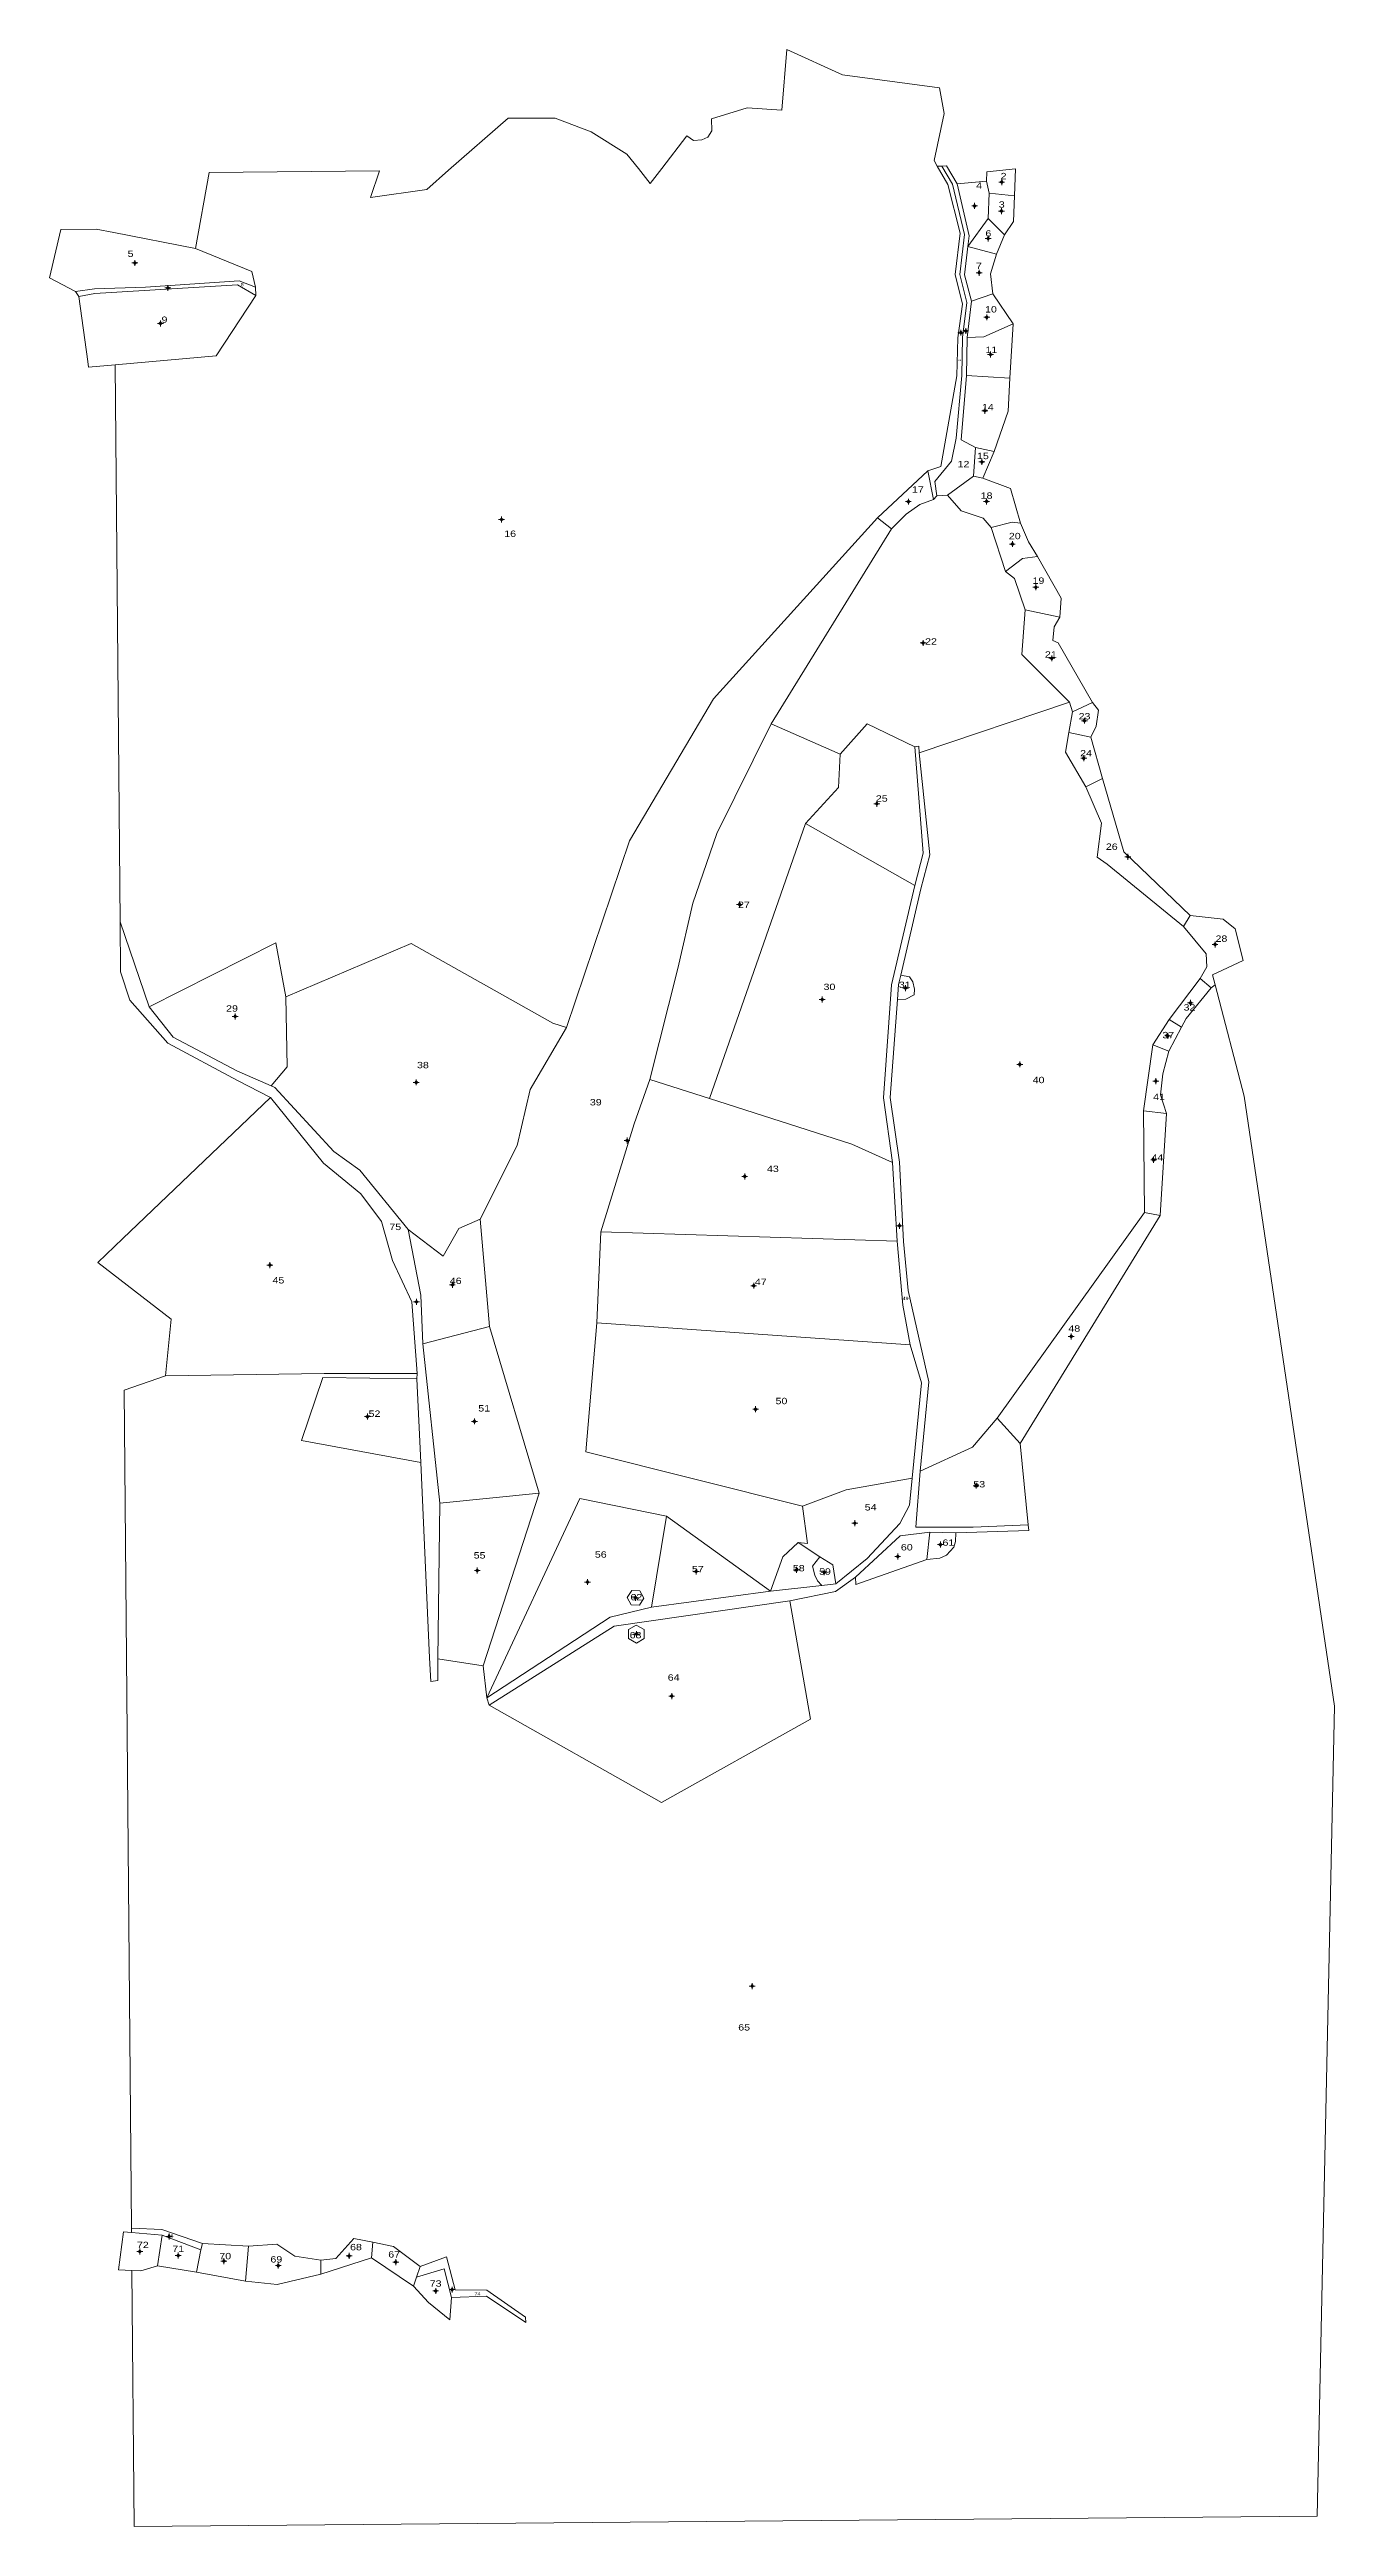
# Model space of a CAD drawing. Header units: metres. Extents: x 551550 to 552095, y 1836500 to 1837552.
import ezdxf

# ---------------------------------------------------------------- set-up
doc = ezdxf.new("R2010")
doc.units = ezdxf.units.M
doc.header["$LTSCALE"] = 1.1
doc.layers.add('10', color=7, linetype='Continuous', lineweight=13)
doc.layers.add('11', color=7, linetype='Continuous', lineweight=13)
doc.layers.add('15', color=7, linetype='Continuous')

msp = doc.modelspace()

# ---------------------------------------------------------------- hatches: boundary and pattern name
at = {"layer": '11'}
for points in [[(551954.12, 1837496.141, 1), (551953.82, 1837496.141, 1)], [(551942.638, 1837486.023, 1), (551942.338, 1837486.023, 1)], [(551953.992, 1837483.818, 1), (551953.692, 1837483.818, 1)], [(551948.36, 1837472.177, 1), (551948.06, 1837472.177, 1)], [(551586.131, 1837461.798, 1), (551585.831, 1837461.798, 1)], [(551944.546, 1837457.618, 1), (551944.246, 1837457.618, 1)], [(551600.164, 1837451.162, 1), (551599.864, 1837451.162, 1)], [(551596.983, 1837436.101, 1), (551596.683, 1837436.101, 1)], [(551947.775, 1837438.696, 1), (551947.475, 1837438.696, 1)], [(551936.772, 1837432.16, 1), (551936.472, 1837432.16, 1)], [(551938.819, 1837432.9, 1), (551938.519, 1837432.9, 1)], [(551949.388, 1837422.913, 1), (551949.088, 1837422.913, 1)], [(551946.97, 1837398.988, 1), (551946.67, 1837398.988, 1)], [(551945.691, 1837377.284, 1), (551945.391, 1837377.284, 1)], [(551741.803, 1837352.817, 1), (551741.503, 1837352.817, 1)], [(551914.488, 1837360.397, 1), (551914.188, 1837360.397, 1)], [(551947.694, 1837360.485, 1), (551947.394, 1837360.485, 1)], [(551958.644, 1837342.394, 1), (551958.344, 1837342.394, 1)], [(551968.619, 1837324.059, 1), (551968.319, 1837324.059, 1)], [(551920.746, 1837300.373, 1), (551920.446, 1837300.373, 1)], [(551975.367, 1837293.835, 1), (551975.067, 1837293.835, 1)], [(551989.243, 1837267.34, 1), (551988.943, 1837267.34, 1)], [(551988.962, 1837251.38, 1), (551988.662, 1837251.38, 1)], [(551901.115, 1837232.055, 1), (551900.815, 1837232.055, 1)], [(552007.67, 1837209.54, 1), (552007.37, 1837209.54, 1)], [(551842.798, 1837189.272, 1), (551842.498, 1837189.272, 1)], [(552044.695, 1837172.282, 1), (552044.395, 1837172.282, 1)], [(551913.327, 1837153.754, 1), (551913.027, 1837153.754, 1)], [(551628.699, 1837141.691, 1), (551628.399, 1837141.691, 1)], [(551877.913, 1837148.899, 1), (551877.613, 1837148.899, 1)], [(552034.2, 1837147.475, 1), (552033.9, 1837147.475, 1)], [(552024.592, 1837133.403, 1), (552024.292, 1837133.403, 1)], [(551961.797, 1837121.359, 1), (551961.497, 1837121.359, 1)], [(551705.571, 1837113.705, 1), (551705.271, 1837113.705, 1)], [(552019.548, 1837114.225, 1), (552019.248, 1837114.225, 1)], [(551795.045, 1837089.008, 1), (551794.745, 1837089.008, 1)], [(552018.631, 1837080.744, 1), (552018.331, 1837080.744, 1)], [(551845.002, 1837073.739, 1), (551844.702, 1837073.739, 1)], [(551910.681, 1837052.795, 1), (551910.381, 1837052.795, 1)], [(551643.455, 1837036.063, 1), (551643.155, 1837036.063, 1)], [(551720.911, 1837027.7, 1), (551720.611, 1837027.7, 1)], [(551848.824, 1837027.334, 1), (551848.524, 1837027.334, 1)], [(551705.663, 1837020.48, 1), (551705.363, 1837020.48, 1)], [(551983.649, 1837005.761, 1), (551983.349, 1837005.761, 1)], [(551849.657, 1836974.853, 1), (551849.357, 1836974.853, 1)], [(551684.849, 1836971.734, 1), (551684.549, 1836971.734, 1)], [(551730.276, 1836969.677, 1), (551729.976, 1836969.677, 1)], [(551943.219, 1836942.365, 1), (551942.919, 1836942.365, 1)], [(551891.768, 1836926.435, 1), (551891.468, 1836926.435, 1)], [(551909.958, 1836912.286, 1), (551909.658, 1836912.286, 1)], [(551928.092, 1836917.34, 1), (551927.792, 1836917.34, 1)], [(551731.5, 1836906.331, 1), (551731.2, 1836906.331, 1)], [(551778.272, 1836901.427, 1), (551777.972, 1836901.427, 1)], [(551824.39, 1836905.903, 1), (551824.09, 1836905.903, 1)], [(551867.039, 1836906.593, 1), (551866.739, 1836906.593, 1)], [(551878.771, 1836905.562, 1), (551878.471, 1836905.562, 1)], [(551798.672, 1836894.745, 1), (551798.372, 1836894.745, 1)], [(551799.015, 1836879.33, 1), (551798.715, 1836879.33, 1)], [(551814.034, 1836852.979, 1), (551813.734, 1836852.979, 1)], [(551848.187, 1836729.796, 1), (551847.887, 1836729.796, 1)], [(551588.188, 1836617.042, 1), (551587.888, 1836617.042, 1)], [(551600.689, 1836623.382, 1), (551600.389, 1836623.382, 1)], [(551604.531, 1836615.337, 1), (551604.231, 1836615.337, 1)], [(551677.046, 1836615.17, 1), (551676.746, 1836615.17, 1)], [(551623.93, 1836612.973, 1), (551623.63, 1836612.973, 1)], [(551647.007, 1836611.046, 1), (551646.707, 1836611.046, 1)], [(551696.892, 1836612.552, 1), (551696.592, 1836612.552, 1)], [(551713.837, 1836600.272, 1), (551713.537, 1836600.272, 1)], [(551720.829, 1836600.84, 1), (551720.529, 1836600.84, 1)]]:
    msp.add_hatch(color=256, dxfattribs=at).paths.add_polyline_path(points)

# ---------------------------------------------------------------- linework, layer by layer
at = {"layer": '10'}
for p, q in [((551935, 1837495.4), (551947.56, 1837496.49)), ((551947.56, 1837496.49), (551948.58, 1837491.44)), ((551948.19, 1837480.62), (551948.58, 1837491.44)), ((551948.58, 1837491.44), (551959.37, 1837490.34)), ((551939.64, 1837468.85), (551948.19, 1837480.62)), ((551948.19, 1837480.62), (551955.2, 1837473.73)), ((551939.64, 1837468.85), (551951.82, 1837465.5)), ((551951.82, 1837465.5), (551955.2, 1837473.73)), ((551560.76, 1837449.64), (551562.22, 1837447.54)), ((551637.14, 1837451.57), (551637.37, 1837448.02)), ((551941.09, 1837445.62), (551950.18, 1837448.64)), ((551950.18, 1837448.64), (551958.78, 1837435.98)), ((551939.33, 1837430.11), (551941.09, 1837445.62)), ((551957.42, 1837412.88), (551958.78, 1837435.98)), ((551938.98, 1837413.99), (551939.33, 1837430.11)), ((551577.59, 1837418.51), (551579.66, 1837181.83)), ((551938.98, 1837413.99), (551957.42, 1837412.88)), ((551942, 1837371.17), (551942.89, 1837383.37)), ((551942.89, 1837383.37), (551950.7, 1837381.64)), ((551901.2, 1837353.59), (551922.62, 1837373.44)), ((551922.62, 1837373.44), (551925.03, 1837361.34)), ((551945.99, 1837370.4), (551950.7, 1837381.64)), ((551925.03, 1837361.34), (551926.4, 1837362.8)), ((551926.4, 1837362.8), (551930.96, 1837363.22)), ((551930.96, 1837363.22), (551942, 1837371.17)), ((551942, 1837371.17), (551945.99, 1837370.4)), ((551901.2, 1837353.59), (551907.23, 1837348.79)), ((551856.11, 1837266.05), (551907.23, 1837348.79)), ((551949.56, 1837349.35), (551955.54, 1837330.75)), ((551963.92, 1837314.47), (551978.58, 1837311.28)), ((551918.92, 1837253.68), (551982.74, 1837275.23)), ((551982.52, 1837262.34), (551984.05, 1837271.14)), ((551982.74, 1837275.23), (551984.05, 1837271.14)), ((551984.05, 1837271.14), (551992.51, 1837275.11)), ((551856.11, 1837266.05), (551885.37, 1837253.12)), ((551982.52, 1837262.34), (551991.8, 1837260.28)), ((551991.8, 1837260.28), (551996.83, 1837242.83)), ((551989.72, 1837239.25), (551996.83, 1837242.83)), ((551829.85, 1837106.85), (551870.63, 1837223.68)), ((551870.63, 1837223.68), (551917.06, 1837197.34)), ((552031.08, 1837179.85), (552034.04, 1837184.53)), ((551579.66, 1837181.83), (551591.98, 1837145.77)), ((552025.09, 1837140.34), (552038.24, 1837157.78)), ((552038.24, 1837157.78), (552042.91, 1837153.87)), ((552042.91, 1837153.87), (552044.57, 1837155.1)), ((552018.07, 1837129.66), (552025.09, 1837140.34)), ((552024.93, 1837127.01), (552030.25, 1837137.1)), ((552025.09, 1837140.34), (552030.25, 1837137.1)), ((552014.14, 1837101.58), (552018.07, 1837129.66)), ((552018.07, 1837129.66), (552024.93, 1837127.01)), ((551804.61, 1837114.94), (551829.85, 1837106.85)), ((552014.14, 1837101.58), (552023.88, 1837100.51)), ((552014.14, 1837101.58), (552014.52, 1837058.38)), ((552021.21, 1837057.18), (552023.88, 1837100.51)), ((551907.65, 1837079.67), (551909.54, 1837046.31)), ((551952.02, 1836971.08), (552014.52, 1837058.38)), ((551961.84, 1836960.3), (552021.21, 1837057.18)), ((552014.52, 1837058.38), (552021.21, 1837057.18)), ((551732.62, 1837055.62), (551736.59, 1837010.03)), ((551782.15, 1837011.49), (551783.77, 1837050.24)), ((551783.77, 1837050.24), (551909.54, 1837046.31)), ((551708.29, 1837002.69), (551736.59, 1837010.03)), ((551736.59, 1837010.03), (551757.56, 1836939.25)), ((551782.15, 1837011.49), (551915.1, 1837002.22)), ((551708.29, 1837002.69), (551715.5, 1836934.94)), ((551705.65, 1836987.82), (551705.83, 1836990.08)), ((551705.65, 1836987.82), (551707.35, 1836952.23)), ((551952.02, 1836971.08), (551961.84, 1836960.3)), ((551961.84, 1836960.3), (551965.16, 1836925.77)), ((551714.65, 1836868.81), (551715.5, 1836934.94)), ((551715.5, 1836934.94), (551757.56, 1836939.25)), ((551733.77, 1836865.78), (551757.56, 1836939.25)), ((551805.29, 1836890.7), (551811.61, 1836929.43)), ((551811.61, 1836929.43), (551855.82, 1836897.58)), ((551922.12, 1836911.01), (551923.44, 1836922.68)), ((551923.44, 1836922.68), (551934.43, 1836922.33)), ((551867.5, 1836918.24), (551876.73, 1836912.1)), ((551855.82, 1836897.58), (551877.65, 1836899.97)), ((551877.65, 1836899.97), (551883.53, 1836900.61)), ((551805.29, 1836890.7), (551855.82, 1836897.58)), ((551714.65, 1836868.81), (551733.77, 1836865.78)), ((551733.77, 1836865.78), (551735.36, 1836852.2)), ((551735.36, 1836852.2), (551736.39, 1836849.12)), ((551584.5, 1836626.99), (551584.52, 1836625.11)), ((551584.52, 1836625.11), (551597.51, 1836623.99)), ((551595.57, 1836610.88), (551597.51, 1836623.99)), ((551597.51, 1836623.99), (551613.98, 1836617.7)), ((551612.15, 1836608.21), (551613.98, 1836617.7)), ((551613.98, 1836617.7), (551614.65, 1836620.46)), ((551614.65, 1836620.46), (551634.28, 1836619.31)), ((551632.95, 1836604.38), (551634.28, 1836619.31)), ((551686.44, 1836614.33), (551686.99, 1836621.04)), ((551595.57, 1836610.88), (551612.15, 1836608.21)), ((551612.15, 1836608.21), (551632.95, 1836604.38)), ((551664.85, 1836607.41), (551686.44, 1836614.33)), ((551664.85, 1836607.41), (551664.92, 1836613.41)), ((551686.44, 1836614.33), (551704.28, 1836602.38)), ((551704.28, 1836602.38), (551705.58, 1836606.07)), ((551705.58, 1836606.07), (551707.1, 1836610.62))]:
    msp.add_line(p, q, dxfattribs=at)
for points in [[(551611.72, 1837467.99), (551617.51, 1837500.27), (551689.76, 1837500.9), (551686, 1837489.64), (551709.88, 1837492.97), (551719.18, 1837501.15), (551744.43, 1837523.33), (551764.33, 1837523.35), (551779.69, 1837517.44), (551794.86, 1837508.03), (551799.76, 1837501.86), (551804.76, 1837495.54), (551809.69, 1837501.94), (551820.32, 1837515.76), (551823.19, 1837513.79), (551826.6, 1837514.06), (551829.25, 1837515.3), (551830.94, 1837517.99), (551830.7, 1837523.04), (551845.89, 1837527.71), (551860.57, 1837526.76), (551862.77, 1837552.46), (551886.38, 1837541.69), (551927.57, 1837536.21), (551929.56, 1837525.31), (551925.29, 1837505.3), (551926.6, 1837502.97), (551928.57, 1837502.98)], [(551926.6, 1837502.97), (551931.03, 1837495.07), (551936.32, 1837474.49), (551934.18, 1837456.91), (551937.3, 1837444.36), (551935.35, 1837430), (551934.99, 1837413.88), (551928.06, 1837375.38), (551922.62, 1837373.44)], [(551928.57, 1837502.98), (551933.02, 1837495.23), (551938.22, 1837473.91), (551936.17, 1837456.84), (551939.19, 1837444.99), (551937.34, 1837430.06), (551936.98, 1837413.96), (551934.65, 1837387.37), (551932.59, 1837377.57), (551925.63, 1837368.94), (551926.4, 1837362.8)], [(551928.57, 1837502.98), (551930.55, 1837503), (551935, 1837495.4)], [(551947.56, 1837496.49), (551947.72, 1837500.56), (551959.86, 1837501.8), (551959.37, 1837490.34)], [(551935, 1837495.4), (551940.13, 1837473.33), (551939.64, 1837468.85)], [(551955.2, 1837473.73), (551958.91, 1837479.44), (551959.37, 1837490.34)], [(551560.76, 1837449.64), (551549.76, 1837455.41), (551554.51, 1837475.96), (551569.49, 1837476.13), (551577.1, 1837474.67), (551611.72, 1837467.99)], [(551611.72, 1837467.99), (551635.58, 1837458.21), (551637.14, 1837451.57)], [(551939.64, 1837468.85), (551938.17, 1837456.76), (551941.09, 1837445.62)], [(551950.18, 1837448.64), (551949.19, 1837457.17), (551951.82, 1837465.5)], [(551560.76, 1837449.64), (551568.89, 1837450.81), (551590.48, 1837451.53), (551630.27, 1837454.15), (551637.14, 1837451.57)], [(551562.22, 1837447.54), (551568.92, 1837448.89), (551629.49, 1837452.53), (551637.37, 1837448.02)], [(551562.22, 1837447.54), (551565.98, 1837419.96), (551566.31, 1837417.49), (551577.59, 1837418.51)], [(551577.59, 1837418.51), (551620.51, 1837422.37), (551637.37, 1837448.02)], [(551939.33, 1837430.11), (551946.37, 1837430.35), (551958.78, 1837435.98)], [(551938.98, 1837413.99), (551936.73, 1837386.59), (551942.89, 1837383.37)], [(551950.7, 1837381.64), (551956.76, 1837398.79), (551957.42, 1837412.88)], [(551930.96, 1837363.22), (551936.79, 1837356.55), (551946.07, 1837353.33), (551949.56, 1837349.35)], [(551945.99, 1837370.4), (551957.77, 1837366.05), (551962.01, 1837351.23)], [(551769.19, 1837136.99), (551795.96, 1837216.3), (551831.63, 1837276.59), (551901.2, 1837353.59)], [(551907.23, 1837348.79), (551913.38, 1837355.05), (551919.19, 1837359.14), (551925.03, 1837361.34)], [(551949.56, 1837349.35), (551958.39, 1837351.64), (551962.01, 1837351.23)], [(551962.01, 1837351.23), (551965.28, 1837343.31), (551969.11, 1837337.1)], [(551955.54, 1837330.75), (551962.73, 1837336.21), (551969.11, 1837337.1)], [(551955.54, 1837330.75), (551959.35, 1837327.8), (551963.92, 1837314.47)], [(551978.58, 1837311.28), (551979.18, 1837319.37), (551969.11, 1837337.1)], [(551963.92, 1837314.47), (551962.54, 1837295.47), (551982.74, 1837275.23)], [(551978.58, 1837311.28), (551976.26, 1837307.22), (551975.67, 1837301.37), (551978, 1837300.42), (551992.51, 1837275.11)], [(551992.51, 1837275.11), (551995, 1837271.76), (551994.1, 1837265.09), (551991.8, 1837260.28)], [(551804.61, 1837114.94), (551816.43, 1837162.12), (551822.86, 1837189.78), (551833.08, 1837219.39), (551856.11, 1837266.05)], [(551885.37, 1837253.12), (551896.92, 1837265.97), (551917.07, 1837256.2)], [(551982.52, 1837262.34), (551981.11, 1837253.97), (551989.72, 1837239.25)], [(551870.63, 1837223.68), (551884.7, 1837238.9), (551885.37, 1837253.12)], [(551911.11, 1837159.21), (551919.66, 1837195.91), (551923.43, 1837210.34), (551918.92, 1837253.68)], [(551917.06, 1837197.34), (551920.63, 1837211.06), (551917.07, 1837256.2)], [(551917.07, 1837256.2), (551918.73, 1837256.47), (551918.92, 1837253.68)], [(551989.72, 1837239.25), (551996.28, 1837223.87), (551994.43, 1837209.31), (551998.69, 1837206.41), (552031.08, 1837179.85)], [(551996.83, 1837242.83), (552005.85, 1837211.6), (552034.04, 1837184.53)], [(551907.65, 1837079.67), (551903.84, 1837107.18), (551907.23, 1837155.19), (551917.06, 1837197.34)], [(552034.04, 1837184.53), (552047.96, 1837183.07), (552053.13, 1837178.95), (552056.45, 1837165.46), (552043.46, 1837159.34), (552044.57, 1837155.1)], [(551579.66, 1837181.83), (551579.84, 1837160.61), (551583.78, 1837148.64), (551600.01, 1837130.32), (551629.57, 1837114.55), (551643.61, 1837107.33)], [(551591.98, 1837145.77), (551645.75, 1837173), (551650.11, 1837150.01)], [(551650.11, 1837150.01), (551703.33, 1837172.75), (551763.47, 1837138.8), (551769.19, 1837136.99)], [(552031.08, 1837179.85), (552040.71, 1837168.3), (552041.03, 1837162.73), (552038.24, 1837157.78)], [(551584.66, 1836608.98), (551585.61, 1836500.23), (552087.96, 1836504.61), (552095.22, 1836848.73), (552056.85, 1837107.82), (552044.57, 1837155.1)], [(551911.11, 1837159.21), (551914.8, 1837158.51), (551916.25, 1837156.39), (551916.99, 1837153.29), (551916.78, 1837150.91), (551913.21, 1837148.98), (551909.73, 1837148.95)], [(551909.73, 1837148.95), (551910.19, 1837155.3), (551911.11, 1837159.21)], [(552030.25, 1837137.1), (552032.27, 1837140.87), (552042.91, 1837153.87)], [(551591.98, 1837145.77), (551602.17, 1837132.88), (551629.28, 1837118.64), (551643.87, 1837112.16)], [(551643.87, 1837112.16), (551650.68, 1837120.28), (551650.11, 1837150.01)], [(551919.3, 1836948.52), (551923, 1836986.46), (551914.25, 1837025.3), (551912.23, 1837046.15), (551910.51, 1837079.73), (551906.64, 1837107.24), (551909.73, 1837148.95)], [(551732.62, 1837055.62), (551748.21, 1837086.9), (551753.76, 1837110.67), (551769.19, 1837136.99)], [(552023.88, 1837100.51), (552021.44, 1837108.46), (552022.4, 1837117.32), (552024.93, 1837127.01)], [(551643.87, 1837112.16), (551645.43, 1837111.47), (551670.43, 1837084.32), (551681.46, 1837076.41), (551701.96, 1837051.21)], [(551783.77, 1837050.24), (551797.89, 1837096.11), (551804.61, 1837114.94)], [(551599.02, 1836989.01), (551601.37, 1837013.1), (551570.23, 1837037.22), (551580.83, 1837047.35), (551643.61, 1837107.33)], [(551643.61, 1837107.33), (551666.05, 1837079.35), (551681.88, 1837066.38), (551690.67, 1837054.59), (551695.4, 1837038.07), (551703.51, 1837020.41), (551705.83, 1836990.08)], [(551829.85, 1837106.85), (551890.41, 1837087.47), (551907.65, 1837079.67)], [(551701.96, 1837051.21), (551716.83, 1837039.83), (551723.45, 1837051.65), (551732.62, 1837055.62)], [(551701.96, 1837051.21), (551707.43, 1837023.34), (551708.29, 1837002.69)], [(551909.54, 1837046.31), (551911.93, 1837019.12), (551915.1, 1837002.22)], [(551782.15, 1837011.49), (551777.47, 1836956.74), (551869.43, 1836933.62)], [(551915.9, 1836945.54), (551919.94, 1836986.06), (551915.1, 1837002.22)], [(551584.5, 1836626.99), (551581.39, 1836983), (551599.02, 1836989.01)], [(551599.02, 1836989.01), (551666.35, 1836989.97), (551705.83, 1836990.08)], [(551705.65, 1836987.82), (551665.7, 1836988.34), (551656.73, 1836961.6), (551707.35, 1836952.23)], [(551919.3, 1836948.52), (551941.64, 1836958.73), (551952.02, 1836971.08)], [(551707.35, 1836952.23), (551711.11, 1836869.18), (551711.67, 1836859.13), (551714.53, 1836859.63), (551714.65, 1836868.81)], [(551869.43, 1836933.62), (551887.9, 1836940.66), (551915.9, 1836945.54)], [(551883.53, 1836900.61), (551896.89, 1836911.47), (551910.78, 1836926.31), (551914.78, 1836934.08), (551915.9, 1836945.54)], [(551919.3, 1836948.52), (551917.56, 1836924.77), (551941.79, 1836924.76), (551965.16, 1836925.77)], [(551735.36, 1836852.2), (551774.92, 1836936.92), (551811.61, 1836929.43)], [(551869.43, 1836933.62), (551871.55, 1836917.86), (551867.5, 1836918.24)], [(551891.95, 1836903.49), (551910.9, 1836921.01), (551923.44, 1836922.68)], [(551922.12, 1836911.01), (551927.7, 1836911.55), (551930.55, 1836912.88), (551933.61, 1836916.24), (551934.31, 1836918.63), (551934.43, 1836922.33)], [(551934.43, 1836922.33), (551965.45, 1836923.38), (551965.16, 1836925.77)], [(551855.82, 1836897.58), (551861.03, 1836912.13), (551867.5, 1836918.24)], [(551876.73, 1836912.1), (551873.62, 1836908.16), (551874.6, 1836904.36), (551875.81, 1836902), (551877.65, 1836899.97)], [(551876.73, 1836912.1), (551882.21, 1836908.75), (551883.53, 1836900.61)], [(551891.95, 1836903.49), (551892.07, 1836900.42), (551922.12, 1836911.01)], [(551864.08, 1836893.5), (551883.44, 1836897.48), (551891.95, 1836903.49)], [(551735.36, 1836852.2), (551787.74, 1836886.56), (551805.29, 1836890.7)], [(551736.39, 1836849.12), (551809.53, 1836807.83), (551872.86, 1836843.23), (551864.08, 1836893.5)], [(551736.39, 1836849.12), (551789.49, 1836882.73), (551864.08, 1836893.5)], [(551584.52, 1836625.11), (551581.19, 1836625.4), (551579.07, 1836609.25), (551584.66, 1836608.98)], [(551584.5, 1836626.99), (551597.42, 1836626.39), (551614.65, 1836620.46)], [(551634.28, 1836619.31), (551646.29, 1836620.22), (551653.93, 1836614.99), (551664.92, 1836613.41)], [(551664.92, 1836613.41), (551671.29, 1836614.1), (551678.89, 1836622.53), (551686.99, 1836621.04)], [(551686.99, 1836621.04), (551695.83, 1836619.11), (551707.1, 1836610.62)], [(551584.66, 1836608.98), (551588.55, 1836608.8), (551595.57, 1836610.88)], [(551632.95, 1836604.38), (551646.44, 1836602.97), (551664.85, 1836607.41)], [(551705.58, 1836606.07), (551717.21, 1836609.7), (551720.32, 1836597.45)], [(551707.1, 1836610.62), (551718.33, 1836614.81), (551721.93, 1836600.72), (551735.38, 1836600.56), (551751.79, 1836589.15), (551751.89, 1836586.87), (551735.3, 1836598.02), (551720.32, 1836597.45)], [(551704.28, 1836602.38), (551710.67, 1836595.42), (551719.66, 1836587.99), (551720.32, 1836597.45)]]:
    msp.add_lwpolyline(points, dxfattribs=at)
for points in [[(551802.03, 1836894.6), (551800.16, 1836891.63), (551796.65, 1836891.77), (551795.01, 1836894.88), (551796.89, 1836897.86), (551800.4, 1836897.72)], [(551802.18, 1836877.45), (551798.9, 1836875.52), (551795.58, 1836877.39), (551795.55, 1836881.21), (551798.83, 1836883.14), (551802.15, 1836881.27)]]:
    msp.add_lwpolyline(points, close=True, dxfattribs=at)
at = {"layer": '11'}
for p, q in [((551953.35, 1837496.14), (551952.72, 1837496.14)), ((551953.97, 1837497.39), (551953.97, 1837496.77)), ((551953.97, 1837495.52), (551953.97, 1837494.89)), ((551955.22, 1837496.14), (551954.6, 1837496.14)), ((551941.86, 1837486.02), (551941.24, 1837486.02)), ((551942.49, 1837487.27), (551942.49, 1837486.65)), ((551942.49, 1837485.4), (551942.49, 1837484.77)), ((551943.74, 1837486.02), (551943.11, 1837486.02)), ((551953.22, 1837483.82), (551952.59, 1837483.82)), ((551953.84, 1837485.07), (551953.84, 1837484.44)), ((551953.84, 1837483.19), (551953.84, 1837482.57)), ((551955.09, 1837483.82), (551954.47, 1837483.82)), ((551947.59, 1837472.18), (551946.96, 1837472.18)), ((551948.21, 1837473.43), (551948.21, 1837472.8)), ((551948.21, 1837471.55), (551948.21, 1837470.93)), ((551949.46, 1837472.18), (551948.84, 1837472.18)), ((551585.36, 1837461.8), (551584.73, 1837461.8)), ((551585.98, 1837463.05), (551585.98, 1837462.42)), ((551585.98, 1837461.17), (551585.98, 1837460.55)), ((551587.23, 1837461.8), (551586.61, 1837461.8)), ((551943.77, 1837457.62), (551943.15, 1837457.62)), ((551944.4, 1837458.87), (551944.4, 1837458.24)), ((551944.4, 1837456.99), (551944.4, 1837456.37)), ((551945.65, 1837457.62), (551945.02, 1837457.62)), ((551599.39, 1837451.16), (551598.76, 1837451.16)), ((551600.01, 1837452.41), (551600.01, 1837451.79)), ((551600.01, 1837450.54), (551600.01, 1837449.91)), ((551601.26, 1837451.16), (551600.64, 1837451.16)), ((551596.21, 1837436.1), (551595.58, 1837436.1)), ((551596.83, 1837437.35), (551596.83, 1837436.73)), ((551598.08, 1837436.1), (551597.46, 1837436.1)), ((551947, 1837438.7), (551946.38, 1837438.7)), ((551947.63, 1837439.95), (551947.63, 1837439.32)), ((551947.63, 1837438.07), (551947.63, 1837437.45)), ((551948.88, 1837438.7), (551948.25, 1837438.7)), ((551596.83, 1837435.48), (551596.83, 1837434.85)), ((551936, 1837432.16), (551935.37, 1837432.16)), ((551936.62, 1837433.41), (551936.62, 1837432.78)), ((551936.62, 1837431.54), (551936.62, 1837430.91)), ((551937.87, 1837432.16), (551937.25, 1837432.16)), ((551938.04, 1837432.9), (551937.42, 1837432.9)), ((551938.67, 1837434.15), (551938.67, 1837433.52)), ((551938.67, 1837432.28), (551938.67, 1837431.65)), ((551939.92, 1837432.9), (551939.29, 1837432.9)), ((551948.61, 1837422.91), (551947.99, 1837422.91)), ((551949.24, 1837424.16), (551949.24, 1837423.54)), ((551949.24, 1837422.29), (551949.24, 1837421.66)), ((551950.49, 1837422.91), (551949.86, 1837422.91)), ((551946.2, 1837398.99), (551945.57, 1837398.99)), ((551946.82, 1837400.24), (551946.82, 1837399.61)), ((551946.82, 1837398.36), (551946.82, 1837397.74)), ((551948.07, 1837398.99), (551947.45, 1837398.99)), ((551944.92, 1837377.28), (551944.29, 1837377.28)), ((551945.54, 1837378.53), (551945.54, 1837377.91)), ((551945.54, 1837376.66), (551945.54, 1837376.03)), ((551946.79, 1837377.28), (551946.17, 1837377.28)), ((551741.03, 1837352.82), (551740.4, 1837352.82)), ((551741.65, 1837354.07), (551741.65, 1837353.44)), ((551741.65, 1837352.19), (551741.65, 1837351.57)), ((551742.9, 1837352.82), (551742.28, 1837352.82)), ((551913.71, 1837360.4), (551913.09, 1837360.4)), ((551914.34, 1837361.65), (551914.34, 1837361.02)), ((551914.34, 1837359.77), (551914.34, 1837359.15)), ((551915.59, 1837360.4), (551914.96, 1837360.4)), ((551946.92, 1837360.48), (551946.29, 1837360.48)), ((551947.54, 1837361.73), (551947.54, 1837361.11)), ((551947.54, 1837359.86), (551947.54, 1837359.23)), ((551948.79, 1837360.48), (551948.17, 1837360.48)), ((551957.87, 1837342.39), (551957.24, 1837342.39)), ((551958.49, 1837343.64), (551958.49, 1837343.02)), ((551958.49, 1837341.77), (551958.49, 1837341.14)), ((551959.74, 1837342.39), (551959.12, 1837342.39)), ((551967.84, 1837324.06), (551967.22, 1837324.06)), ((551968.47, 1837325.31), (551968.47, 1837324.68)), ((551968.47, 1837323.43), (551968.47, 1837322.81)), ((551969.72, 1837324.06), (551969.09, 1837324.06)), ((551919.97, 1837300.37), (551919.35, 1837300.37)), ((551920.6, 1837301.62), (551920.6, 1837301)), ((551920.6, 1837299.75), (551920.6, 1837299.12)), ((551921.85, 1837300.37), (551921.22, 1837300.37)), ((551974.59, 1837293.84), (551973.97, 1837293.84)), ((551975.22, 1837295.09), (551975.22, 1837294.46)), ((551975.22, 1837293.21), (551975.22, 1837292.59)), ((551976.47, 1837293.84), (551975.84, 1837293.84)), ((551988.47, 1837267.34), (551987.84, 1837267.34)), ((551989.09, 1837268.59), (551989.09, 1837267.97)), ((551990.34, 1837267.34), (551989.72, 1837267.34)), ((551989.09, 1837266.72), (551989.09, 1837266.09)), ((551988.19, 1837251.38), (551987.56, 1837251.38)), ((551988.81, 1837252.63), (551988.81, 1837252)), ((551988.81, 1837250.75), (551988.81, 1837250.13)), ((551990.06, 1837251.38), (551989.44, 1837251.38)), ((551900.34, 1837232.06), (551899.72, 1837232.06)), ((551900.97, 1837233.31), (551900.97, 1837232.68)), ((551900.97, 1837231.43), (551900.97, 1837230.81)), ((551902.22, 1837232.06), (551901.59, 1837232.06)), ((552006.9, 1837209.54), (552006.27, 1837209.54)), ((552007.52, 1837210.79), (552007.52, 1837210.17)), ((552007.52, 1837208.92), (552007.52, 1837208.29)), ((552008.77, 1837209.54), (552008.15, 1837209.54)), ((551842.02, 1837189.27), (551841.4, 1837189.27)), ((551842.65, 1837190.52), (551842.65, 1837189.9)), ((551842.65, 1837188.65), (551842.65, 1837188.02)), ((551843.9, 1837189.27), (551843.27, 1837189.27)), ((552044.54, 1837173.53), (552044.54, 1837172.91)), ((552043.92, 1837172.28), (552043.29, 1837172.28)), ((552044.54, 1837171.66), (552044.54, 1837171.03)), ((552045.79, 1837172.28), (552045.17, 1837172.28)), ((551912.55, 1837153.75), (551911.93, 1837153.75)), ((551913.18, 1837155), (551913.18, 1837154.38)), ((551913.18, 1837153.13), (551913.18, 1837152.5)), ((551914.43, 1837153.75), (551913.8, 1837153.75)), ((551627.92, 1837141.69), (551627.3, 1837141.69)), ((551628.55, 1837142.94), (551628.55, 1837142.32)), ((551628.55, 1837141.07), (551628.55, 1837140.44)), ((551629.8, 1837141.69), (551629.17, 1837141.69)), ((551877.14, 1837148.9), (551876.51, 1837148.9)), ((551877.76, 1837150.15), (551877.76, 1837149.52)), ((551877.76, 1837148.27), (551877.76, 1837147.65)), ((551879.01, 1837148.9), (551878.39, 1837148.9)), ((552033.43, 1837147.47), (552032.8, 1837147.47)), ((552034.05, 1837148.72), (552034.05, 1837148.1)), ((552034.05, 1837146.85), (552034.05, 1837146.22)), ((552035.3, 1837147.47), (552034.68, 1837147.47)), ((552023.82, 1837133.4), (552023.19, 1837133.4)), ((552024.44, 1837134.65), (552024.44, 1837134.03)), ((552024.44, 1837132.78), (552024.44, 1837132.15)), ((552025.69, 1837133.4), (552025.07, 1837133.4)), ((551961.02, 1837121.36), (551960.4, 1837121.36)), ((551961.65, 1837122.61), (551961.65, 1837121.98)), ((551961.65, 1837120.73), (551961.65, 1837120.11)), ((551962.9, 1837121.36), (551962.27, 1837121.36)), ((551704.8, 1837113.7), (551704.17, 1837113.7)), ((551705.42, 1837114.95), (551705.42, 1837114.33)), ((551705.42, 1837113.08), (551705.42, 1837112.45)), ((551706.67, 1837113.7), (551706.05, 1837113.7)), ((552018.77, 1837114.22), (552018.15, 1837114.22)), ((552019.4, 1837115.47), (552019.4, 1837114.85)), ((552019.4, 1837113.6), (552019.4, 1837112.97)), ((552020.65, 1837114.22), (552020.02, 1837114.22)), ((551794.27, 1837089.01), (551793.65, 1837089.01)), ((551794.9, 1837090.26), (551794.9, 1837089.63)), ((551794.9, 1837088.38), (551794.9, 1837087.76)), ((551796.15, 1837089.01), (551795.52, 1837089.01)), ((552017.86, 1837080.74), (552017.23, 1837080.74)), ((552018.48, 1837081.99), (552018.48, 1837081.37)), ((552018.48, 1837080.12), (552018.48, 1837079.49)), ((552019.73, 1837080.74), (552019.11, 1837080.74)), ((551844.23, 1837073.74), (551843.6, 1837073.74)), ((551844.85, 1837074.99), (551844.85, 1837074.36)), ((551844.85, 1837073.11), (551844.85, 1837072.49)), ((551846.1, 1837073.74), (551845.48, 1837073.74)), ((551909.91, 1837052.8), (551909.28, 1837052.8)), ((551910.53, 1837054.04), (551910.53, 1837053.42)), ((551910.53, 1837052.17), (551910.53, 1837051.54)), ((551911.78, 1837052.8), (551911.16, 1837052.8)), ((551642.68, 1837036.06), (551642.05, 1837036.06)), ((551643.3, 1837037.31), (551643.3, 1837036.69)), ((551644.55, 1837036.06), (551643.93, 1837036.06)), ((551643.3, 1837035.44), (551643.3, 1837034.81)), ((551720.14, 1837027.7), (551719.51, 1837027.7)), ((551720.76, 1837028.95), (551720.76, 1837028.32)), ((551720.76, 1837027.07), (551720.76, 1837026.45)), ((551722.01, 1837027.7), (551721.39, 1837027.7)), ((551848.05, 1837027.33), (551847.42, 1837027.33)), ((551848.67, 1837028.58), (551848.67, 1837027.96)), ((551848.67, 1837026.71), (551848.67, 1837026.08)), ((551849.92, 1837027.33), (551849.3, 1837027.33)), ((551704.89, 1837020.48), (551704.26, 1837020.48)), ((551705.51, 1837021.73), (551705.51, 1837021.1)), ((551705.51, 1837019.86), (551705.51, 1837019.23)), ((551706.76, 1837020.48), (551706.14, 1837020.48)), ((551982.87, 1837005.76), (551982.25, 1837005.76)), ((551983.5, 1837007.01), (551983.5, 1837006.39)), ((551983.5, 1837005.14), (551983.5, 1837004.51)), ((551984.75, 1837005.76), (551984.12, 1837005.76)), ((551684.7, 1836972.98), (551684.7, 1836972.36)), ((551848.88, 1836974.85), (551848.26, 1836974.85)), ((551849.51, 1836976.1), (551849.51, 1836975.48)), ((551849.51, 1836974.23), (551849.51, 1836973.6)), ((551850.76, 1836974.85), (551850.13, 1836974.85)), ((551684.07, 1836971.73), (551683.45, 1836971.73)), ((551684.7, 1836971.11), (551684.7, 1836970.48)), ((551685.95, 1836971.73), (551685.32, 1836971.73)), ((551729.5, 1836969.68), (551728.88, 1836969.68)), ((551730.13, 1836970.93), (551730.13, 1836970.3)), ((551730.13, 1836969.05), (551730.13, 1836968.43)), ((551731.38, 1836969.68), (551730.75, 1836969.68)), ((551942.44, 1836942.36), (551941.82, 1836942.36)), ((551943.07, 1836943.61), (551943.07, 1836942.99)), ((551943.07, 1836941.74), (551943.07, 1836941.11)), ((551944.32, 1836942.36), (551943.69, 1836942.36)), ((551890.99, 1836926.43), (551890.37, 1836926.43)), ((551891.62, 1836927.68), (551891.62, 1836927.06)), ((551891.62, 1836925.81), (551891.62, 1836925.18)), ((551892.87, 1836926.43), (551892.24, 1836926.43)), ((551909.18, 1836912.29), (551908.56, 1836912.29)), ((551909.81, 1836913.54), (551909.81, 1836912.91)), ((551909.81, 1836911.66), (551909.81, 1836911.04)), ((551911.06, 1836912.29), (551910.43, 1836912.29)), ((551927.32, 1836917.34), (551926.69, 1836917.34)), ((551927.94, 1836918.59), (551927.94, 1836917.97)), ((551927.94, 1836916.72), (551927.94, 1836916.09)), ((551929.19, 1836917.34), (551928.57, 1836917.34)), ((551730.73, 1836906.33), (551730.1, 1836906.33)), ((551731.35, 1836907.58), (551731.35, 1836906.96)), ((551731.35, 1836905.71), (551731.35, 1836905.08)), ((551732.6, 1836906.33), (551731.98, 1836906.33)), ((551777.5, 1836901.43), (551776.87, 1836901.43)), ((551778.12, 1836902.68), (551778.12, 1836902.05)), ((551778.12, 1836900.8), (551778.12, 1836900.18)), ((551779.37, 1836901.43), (551778.75, 1836901.43)), ((551823.61, 1836905.9), (551822.99, 1836905.9)), ((551824.24, 1836907.15), (551824.24, 1836906.53)), ((551824.24, 1836905.28), (551824.24, 1836904.65)), ((551825.49, 1836905.9), (551824.86, 1836905.9)), ((551866.26, 1836906.59), (551865.64, 1836906.59)), ((551866.89, 1836907.84), (551866.89, 1836907.22)), ((551866.89, 1836905.97), (551866.89, 1836905.34)), ((551868.14, 1836906.59), (551867.51, 1836906.59)), ((551878, 1836905.56), (551877.37, 1836905.56)), ((551878.62, 1836906.81), (551878.62, 1836906.19)), ((551878.62, 1836904.94), (551878.62, 1836904.31)), ((551879.87, 1836905.56), (551879.25, 1836905.56)), ((551797.9, 1836894.74), (551797.27, 1836894.74)), ((551798.52, 1836895.99), (551798.52, 1836895.37)), ((551798.52, 1836894.12), (551798.52, 1836893.49)), ((551799.77, 1836894.74), (551799.15, 1836894.74)), ((551798.24, 1836879.33), (551797.62, 1836879.33)), ((551798.86, 1836880.58), (551798.86, 1836879.96)), ((551798.86, 1836878.7), (551798.86, 1836878.08)), ((551800.12, 1836879.33), (551799.49, 1836879.33)), ((551813.26, 1836852.98), (551812.63, 1836852.98)), ((551813.88, 1836854.23), (551813.88, 1836853.6)), ((551813.88, 1836852.35), (551813.88, 1836851.73)), ((551815.13, 1836852.98), (551814.51, 1836852.98)), ((551848.04, 1836731.05), (551848.04, 1836730.42)), ((551847.41, 1836729.8), (551846.79, 1836729.8)), ((551848.04, 1836729.17), (551848.04, 1836728.55)), ((551849.29, 1836729.8), (551848.66, 1836729.8)), ((551587.41, 1836617.04), (551586.79, 1836617.04)), ((551588.04, 1836618.29), (551588.04, 1836617.67)), ((551588.04, 1836616.42), (551588.04, 1836615.79)), ((551589.29, 1836617.04), (551588.66, 1836617.04)), ((551599.91, 1836623.38), (551599.29, 1836623.38)), ((551600.54, 1836624.63), (551600.54, 1836624.01)), ((551600.54, 1836622.76), (551600.54, 1836622.13)), ((551601.79, 1836623.38), (551601.16, 1836623.38)), ((551603.76, 1836615.34), (551603.13, 1836615.34)), ((551604.38, 1836616.59), (551604.38, 1836615.96)), ((551605.63, 1836615.34), (551605.01, 1836615.34)), ((551676.27, 1836615.17), (551675.65, 1836615.17)), ((551676.9, 1836616.42), (551676.9, 1836615.8)), ((551678.15, 1836615.17), (551677.52, 1836615.17)), ((551604.38, 1836614.71), (551604.38, 1836614.09)), ((551623.16, 1836612.97), (551622.53, 1836612.97)), ((551623.78, 1836614.22), (551623.78, 1836613.6)), ((551623.78, 1836612.35), (551623.78, 1836611.72)), ((551625.03, 1836612.97), (551624.41, 1836612.97)), ((551646.23, 1836611.05), (551645.61, 1836611.05)), ((551646.86, 1836612.3), (551646.86, 1836611.67)), ((551646.86, 1836610.42), (551646.86, 1836609.8)), ((551648.11, 1836611.05), (551647.48, 1836611.05)), ((551676.9, 1836614.55), (551676.9, 1836613.92)), ((551696.12, 1836612.55), (551695.49, 1836612.55)), ((551696.74, 1836613.8), (551696.74, 1836613.18)), ((551696.74, 1836611.93), (551696.74, 1836611.3)), ((551697.99, 1836612.55), (551697.37, 1836612.55)), ((551713.06, 1836600.27), (551712.44, 1836600.27)), ((551713.69, 1836601.52), (551713.69, 1836600.9)), ((551713.69, 1836599.65), (551713.69, 1836599.02)), ((551714.94, 1836600.27), (551714.31, 1836600.27)), ((551720.05, 1836600.84), (551719.43, 1836600.84)), ((551720.68, 1836602.09), (551720.68, 1836601.46)), ((551720.68, 1836600.22), (551720.68, 1836599.59)), ((551721.93, 1836600.84), (551721.3, 1836600.84))]:
    msp.add_line(p, q, dxfattribs=at)
for points in [[(551953.97, 1837496.77), (551953.35, 1837496.14), (551953.97, 1837495.52), (551954.6, 1837496.14)], [(551942.49, 1837486.65), (551941.86, 1837486.02), (551942.49, 1837485.4), (551943.11, 1837486.02)], [(551953.84, 1837484.44), (551953.22, 1837483.82), (551953.84, 1837483.19), (551954.47, 1837483.82)], [(551948.21, 1837472.8), (551947.59, 1837472.18), (551948.21, 1837471.55), (551948.84, 1837472.18)], [(551585.98, 1837462.42), (551585.36, 1837461.8), (551585.98, 1837461.17), (551586.61, 1837461.8)], [(551944.4, 1837458.24), (551943.77, 1837457.62), (551944.4, 1837456.99), (551945.02, 1837457.62)], [(551600.01, 1837451.79), (551599.39, 1837451.16), (551600.01, 1837450.54), (551600.64, 1837451.16)], [(551596.83, 1837436.73), (551596.21, 1837436.1), (551596.83, 1837435.48), (551597.46, 1837436.1)], [(551947.63, 1837439.32), (551947, 1837438.7), (551947.63, 1837438.07), (551948.25, 1837438.7)], [(551936.62, 1837432.78), (551936, 1837432.16), (551936.62, 1837431.54), (551937.25, 1837432.16)], [(551938.67, 1837433.52), (551938.04, 1837432.9), (551938.67, 1837432.28), (551939.29, 1837432.9)], [(551949.24, 1837423.54), (551948.61, 1837422.91), (551949.24, 1837422.29), (551949.86, 1837422.91)], [(551946.82, 1837399.61), (551946.2, 1837398.99), (551946.82, 1837398.36), (551947.45, 1837398.99)], [(551945.54, 1837377.91), (551944.92, 1837377.28), (551945.54, 1837376.66), (551946.17, 1837377.28)], [(551741.65, 1837353.44), (551741.03, 1837352.82), (551741.65, 1837352.19), (551742.28, 1837352.82)], [(551914.34, 1837361.02), (551913.71, 1837360.4), (551914.34, 1837359.77), (551914.96, 1837360.4)], [(551947.54, 1837361.11), (551946.92, 1837360.48), (551947.54, 1837359.86), (551948.17, 1837360.48)], [(551958.49, 1837343.02), (551957.87, 1837342.39), (551958.49, 1837341.77), (551959.12, 1837342.39)], [(551968.47, 1837324.68), (551967.84, 1837324.06), (551968.47, 1837323.43), (551969.09, 1837324.06)], [(551920.6, 1837301), (551919.97, 1837300.37), (551920.6, 1837299.75), (551921.22, 1837300.37)], [(551975.22, 1837294.46), (551974.59, 1837293.84), (551975.22, 1837293.21), (551975.84, 1837293.84)], [(551989.09, 1837267.97), (551988.47, 1837267.34), (551989.09, 1837266.72), (551989.72, 1837267.34)], [(551988.81, 1837252), (551988.19, 1837251.38), (551988.81, 1837250.75), (551989.44, 1837251.38)], [(551900.97, 1837232.68), (551900.34, 1837232.06), (551900.97, 1837231.43), (551901.59, 1837232.06)], [(552007.52, 1837210.17), (552006.9, 1837209.54), (552007.52, 1837208.92), (552008.15, 1837209.54)], [(551842.65, 1837189.9), (551842.02, 1837189.27), (551842.65, 1837188.65), (551843.27, 1837189.27)], [(552044.54, 1837172.91), (552043.92, 1837172.28), (552044.54, 1837171.66), (552045.17, 1837172.28)], [(551913.18, 1837154.38), (551912.55, 1837153.75), (551913.18, 1837153.13), (551913.8, 1837153.75)], [(551628.55, 1837142.32), (551627.92, 1837141.69), (551628.55, 1837141.07), (551629.17, 1837141.69)], [(551877.76, 1837149.52), (551877.14, 1837148.9), (551877.76, 1837148.27), (551878.39, 1837148.9)], [(552034.05, 1837148.1), (552033.43, 1837147.47), (552034.05, 1837146.85), (552034.68, 1837147.47)], [(552024.44, 1837134.03), (552023.82, 1837133.4), (552024.44, 1837132.78), (552025.07, 1837133.4)], [(551961.65, 1837121.98), (551961.02, 1837121.36), (551961.65, 1837120.73), (551962.27, 1837121.36)], [(551705.42, 1837114.33), (551704.8, 1837113.7), (551705.42, 1837113.08), (551706.05, 1837113.7)], [(552019.4, 1837114.85), (552018.77, 1837114.22), (552019.4, 1837113.6), (552020.02, 1837114.22)], [(551794.9, 1837089.63), (551794.27, 1837089.01), (551794.9, 1837088.38), (551795.52, 1837089.01)], [(552018.48, 1837081.37), (552017.86, 1837080.74), (552018.48, 1837080.12), (552019.11, 1837080.74)], [(551844.85, 1837074.36), (551844.23, 1837073.74), (551844.85, 1837073.11), (551845.48, 1837073.74)], [(551910.53, 1837053.42), (551909.91, 1837052.8), (551910.53, 1837052.17), (551911.16, 1837052.8)], [(551643.3, 1837036.69), (551642.68, 1837036.06), (551643.3, 1837035.44), (551643.93, 1837036.06)], [(551720.76, 1837028.32), (551720.14, 1837027.7), (551720.76, 1837027.07), (551721.39, 1837027.7)], [(551848.67, 1837027.96), (551848.05, 1837027.33), (551848.67, 1837026.71), (551849.3, 1837027.33)], [(551705.51, 1837021.1), (551704.89, 1837020.48), (551705.51, 1837019.86), (551706.14, 1837020.48)], [(551983.5, 1837006.39), (551982.87, 1837005.76), (551983.5, 1837005.14), (551984.12, 1837005.76)], [(551849.51, 1836975.48), (551848.88, 1836974.85), (551849.51, 1836974.23), (551850.13, 1836974.85)], [(551684.7, 1836972.36), (551684.07, 1836971.73), (551684.7, 1836971.11), (551685.32, 1836971.73)], [(551730.13, 1836970.3), (551729.5, 1836969.68), (551730.13, 1836969.05), (551730.75, 1836969.68)], [(551943.07, 1836942.99), (551942.44, 1836942.36), (551943.07, 1836941.74), (551943.69, 1836942.36)], [(551891.62, 1836927.06), (551890.99, 1836926.43), (551891.62, 1836925.81), (551892.24, 1836926.43)], [(551909.81, 1836912.91), (551909.18, 1836912.29), (551909.81, 1836911.66), (551910.43, 1836912.29)], [(551927.94, 1836917.97), (551927.32, 1836917.34), (551927.94, 1836916.72), (551928.57, 1836917.34)], [(551731.35, 1836906.96), (551730.73, 1836906.33), (551731.35, 1836905.71), (551731.98, 1836906.33)], [(551778.12, 1836902.05), (551777.5, 1836901.43), (551778.12, 1836900.8), (551778.75, 1836901.43)], [(551824.24, 1836906.53), (551823.61, 1836905.9), (551824.24, 1836905.28), (551824.86, 1836905.9)], [(551866.89, 1836907.22), (551866.26, 1836906.59), (551866.89, 1836905.97), (551867.51, 1836906.59)], [(551878.62, 1836906.19), (551878, 1836905.56), (551878.62, 1836904.94), (551879.25, 1836905.56)], [(551798.52, 1836895.37), (551797.9, 1836894.74), (551798.52, 1836894.12), (551799.15, 1836894.74)], [(551798.86, 1836879.96), (551798.24, 1836879.33), (551798.86, 1836878.7), (551799.49, 1836879.33)], [(551813.88, 1836853.6), (551813.26, 1836852.98), (551813.88, 1836852.35), (551814.51, 1836852.98)], [(551848.04, 1836730.42), (551847.41, 1836729.8), (551848.04, 1836729.17), (551848.66, 1836729.8)], [(551588.04, 1836617.67), (551587.41, 1836617.04), (551588.04, 1836616.42), (551588.66, 1836617.04)], [(551600.54, 1836624.01), (551599.91, 1836623.38), (551600.54, 1836622.76), (551601.16, 1836623.38)], [(551604.38, 1836615.96), (551603.76, 1836615.34), (551604.38, 1836614.71), (551605.01, 1836615.34)], [(551676.9, 1836615.8), (551676.27, 1836615.17), (551676.9, 1836614.55), (551677.52, 1836615.17)], [(551623.78, 1836613.6), (551623.16, 1836612.97), (551623.78, 1836612.35), (551624.41, 1836612.97)], [(551646.86, 1836611.67), (551646.23, 1836611.05), (551646.86, 1836610.42), (551647.48, 1836611.05)], [(551696.74, 1836613.18), (551696.12, 1836612.55), (551696.74, 1836611.93), (551697.37, 1836612.55)], [(551713.69, 1836600.9), (551713.06, 1836600.27), (551713.69, 1836599.65), (551714.31, 1836600.27)], [(551720.68, 1836601.46), (551720.05, 1836600.84), (551720.68, 1836600.22), (551721.3, 1836600.84)]]:
    msp.add_lwpolyline(points, close=True, dxfattribs=at)
for centre in [(551953.97, 1837496.141), (551942.488, 1837486.023), (551953.842, 1837483.818), (551948.21, 1837472.177), (551585.981, 1837461.798), (551944.396, 1837457.618), (551600.014, 1837451.162), (551596.833, 1837436.101), (551947.625, 1837438.696), (551936.622, 1837432.16), (551938.669, 1837432.9), (551949.238, 1837422.913), (551946.82, 1837398.988), (551945.541, 1837377.284), (551741.653, 1837352.817), (551914.338, 1837360.397), (551947.544, 1837360.485), (551958.494, 1837342.394), (551968.469, 1837324.059), (551920.596, 1837300.373), (551975.217, 1837293.835), (551989.093, 1837267.34), (551988.812, 1837251.38), (551900.965, 1837232.055), (552007.52, 1837209.54), (551842.648, 1837189.272), (552044.545, 1837172.282), (551913.177, 1837153.754), (551628.549, 1837141.691), (551877.763, 1837148.899), (552034.05, 1837147.475), (552024.442, 1837133.403), (551961.647, 1837121.359), (551705.421, 1837113.705), (552019.398, 1837114.225), (551794.895, 1837089.008), (552018.481, 1837080.744), (551844.852, 1837073.739), (551910.531, 1837052.795), (551643.305, 1837036.063), (551720.761, 1837027.7), (551848.674, 1837027.334), (551705.513, 1837020.48), (551983.499, 1837005.761), (551849.507, 1836974.853), (551684.699, 1836971.734), (551730.126, 1836969.677), (551943.069, 1836942.365), (551891.618, 1836926.435), (551909.808, 1836912.286), (551927.942, 1836917.34), (551731.35, 1836906.331), (551778.122, 1836901.427), (551824.24, 1836905.903), (551866.889, 1836906.593), (551878.621, 1836905.562), (551798.522, 1836894.745), (551798.865, 1836879.33), (551813.884, 1836852.979), (551848.037, 1836729.796), (551588.038, 1836617.042), (551600.539, 1836623.382), (551604.381, 1836615.337), (551676.896, 1836615.17), (551623.78, 1836612.973), (551646.857, 1836611.046), (551696.742, 1836612.552), (551713.687, 1836600.272), (551720.679, 1836600.84)]:
    msp.add_circle(centre, 0.15, dxfattribs=at)

# ---------------------------------------------------------------- texts
at = {"layer": '15', "width": 1.25}
for s, height, p in [('2', 2.7, (551953.51, 1837497.36)), ('4', 2.7, (551943.12, 1837493.32)), ('3', 2.7, (551952.73, 1837485.27)), ('6', 2.7, (551947.04, 1837473)), ('5', 2.7, (551582.9, 1837464.38)), ('7', 2.7, (551943.03, 1837459.17)), ('8', 1.35, (551630.91, 1837451.94)), ('9', 2.7, (551597.29, 1837436.34)), ('10', 2.7, (551946.91, 1837440.75)), ('11', 2.7, (551947.09, 1837423.57)), ('13', 0.675, (551935.37, 1837420.18)), ('14', 2.7, (551945.57, 1837399.17)), ('12', 2.7, (551935.25, 1837375.01)), ('15', 2.7, (551943.47, 1837378.45)), ('17', 2.7, (551915.89, 1837364.22)), ('18', 2.7, (551945.04, 1837361.6)), ('16', 2.7, (551742.78, 1837345.43)), ('20', 2.7, (551957.01, 1837344.44)), ('19', 2.7, (551967.05, 1837325.48)), ('22', 2.7, (551921.45, 1837299.66)), ('21', 2.7, (551972.32, 1837294.13)), ('23', 2.7, (551986.62, 1837267.87)), ('24', 2.7, (551987.27, 1837252.15)), ('25', 2.7, (551900.54, 1837232.95)), ('26', 2.7, (551998.19, 1837212.48)), ('27', 2.7, (551842.02, 1837187.78)), ('28', 2.7, (552044.74, 1837173.4)), ('30', 2.7, (551878.34, 1837152.93)), ('31', 2.7, (551910.3, 1837153.8)), ('29', 2.7, (551624.71, 1837143.74)), ('32', 2.7, (552031.18, 1837144.21)), ('37', 2.7, (552022.17, 1837132.44)), ('38', 2.7, (551705.75, 1837119.7)), ('40', 2.7, (551967.11, 1837113.36)), ('39', 2.7, (551779.13, 1837103.9)), ('41', 2.7, (552018.27, 1837106.18)), ('43', 2.7, (551854.33, 1837075.63)), ('44', 2.7, (552017.56, 1837080.44)), ('75', 2.7, (551694.01, 1837050.95)), ('45', 2.7, (551644.4, 1837028.27)), ('46', 2.7, (551719.67, 1837028.05)), ('47', 2.7, (551849.16, 1837027.57)), ('49', 1.35, (551911.9, 1837021.25)), ('48', 2.7, (551982.27, 1837007.78)), ('52', 2.7, (551685.19, 1836971.61)), ('51', 2.7, (551731.76, 1836973.88)), ('50', 2.7, (551857.95, 1836976.99)), ('53', 2.7, (551941.92, 1836941.63)), ('54', 2.7, (551895.82, 1836931.83)), ('55', 2.7, (551729.82, 1836911.43)), ('56', 2.7, (551781.24, 1836911.8)), ('60', 2.7, (551911.16, 1836914.85)), ('61', 2.7, (551928.83, 1836916.84)), ('57', 2.7, (551822.46, 1836905.59)), ('58', 2.7, (551865.3, 1836905.97)), ('59', 2.7, (551876.44, 1836904.53)), ('62', 2.7, (551796.33, 1836893.68)), ('63', 2.7, (551796.02, 1836877.53)), ('64', 2.7, (551812.18, 1836859.54)), ('65', 2.7, (551842.12, 1836710.91)), ('72', 2.7, (551586.83, 1836618.46)), ('66', 1.35, (551599.86, 1836623.05)), ('71', 2.7, (551601.86, 1836616.83)), ('70', 2.7, (551621.83, 1836613.75)), ('69', 2.7, (551643.52, 1836612.35)), ('68', 2.7, (551677.33, 1836617.56)), ('67', 2.7, (551693.55, 1836614.46)), ('73', 2.7, (551711.15, 1836602.1)), ('74', 1.35, (551730.15, 1836598.38))]:
    msp.add_text(s, height=height, dxfattribs=at).set_placement(p)

doc.saveas('drawing.dxf')
